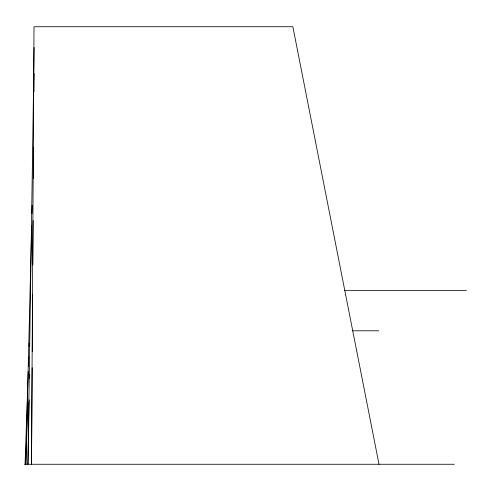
<?xml version="1.0" encoding="UTF-8"?>
<svg xmlns="http://www.w3.org/2000/svg" width="491" height="491" viewBox="0 0 491 491"><rect width="100%" height="100%" fill="white"/><g stroke="black" fill="none" stroke-linecap="round" stroke-linejoin="round"><path stroke-width="0.74" d="M32.16 367.716L31.522 464.259L34.002 26.741L292.863 26.741L379.003 464.259M32.271 351.624L32.652 294.158M32.848 265.042L33.142 220.6M33.425 178.454L33.633 147.036M34.002 91.872L34.125 73.478M34.125 47.424L27.944 464.259L29.208 399.895M29.632 378.444L29.706 374.608M31.663 225.958L25.833 464.259L27.852 402.197M31.958 213.702L32.167 205.275M25.053 464.259L28.233 371.546M28.417 366.182L28.736 356.988M29.098 346.259L29.208 343.197M344.553 290.353L466.45 290.353M352.237 330.793L378.788 330.793M24.55 464.259L454.316 464.259"/></g></svg>
